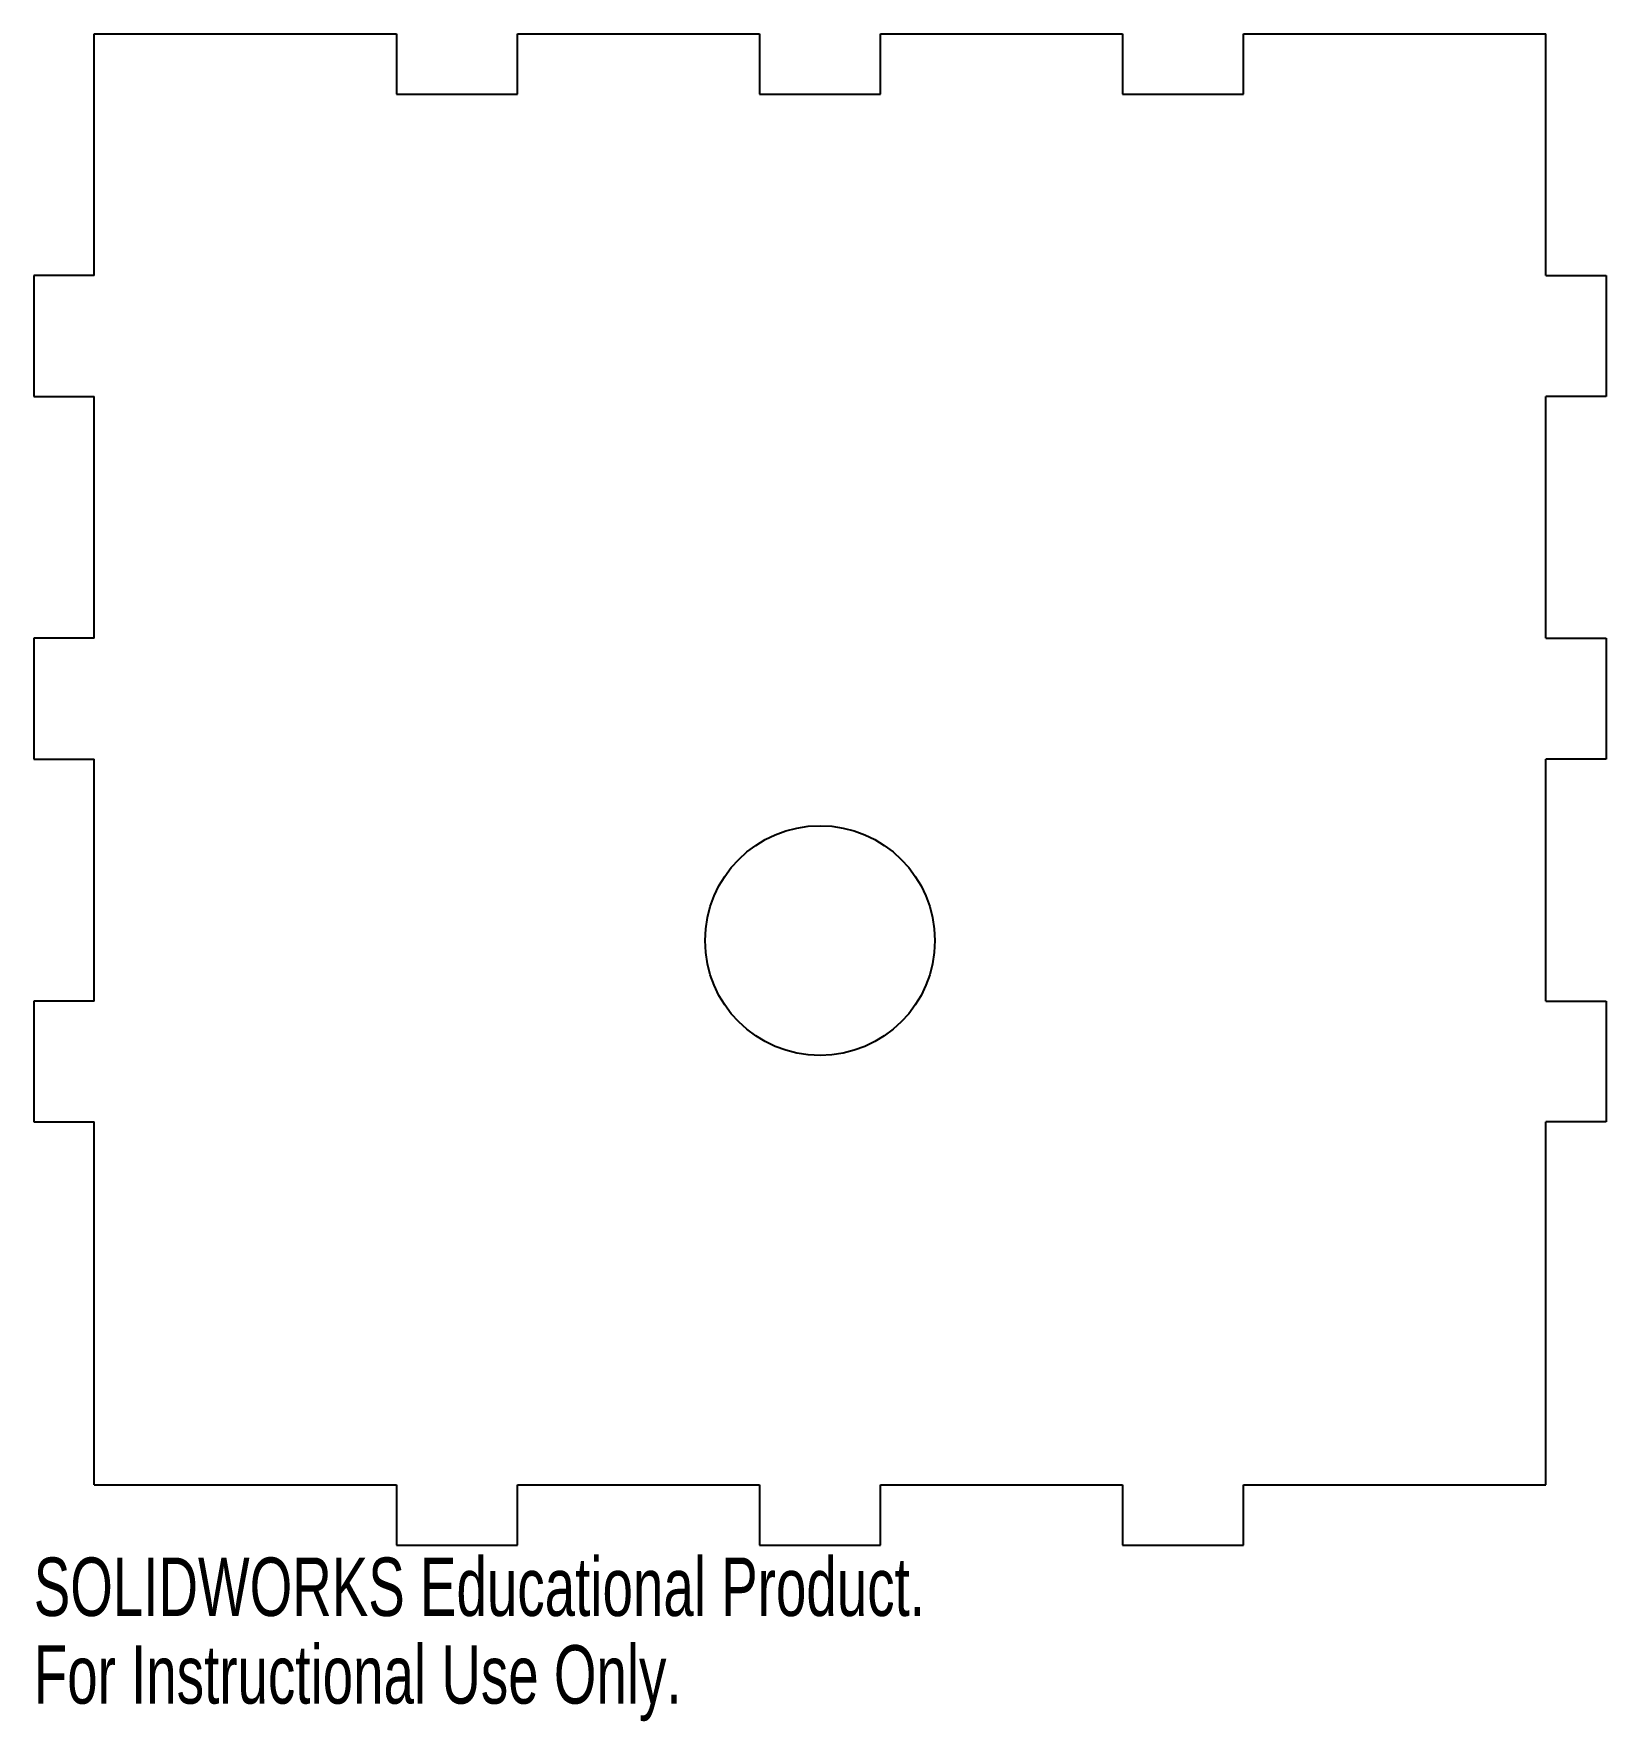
# Model space of a CAD drawing. Header units: millimetres. Extents: x -65 to 65, y -80 to 60.
import ezdxf

# ---------------------------------------------------------------- set-up
doc = ezdxf.new("R2010")
doc.units = ezdxf.units.MM
doc.styles.add('SLDTEXTSTYLE0', font='TXT', dxfattribs={"width": 0.7})

msp = doc.modelspace()

# ---------------------------------------------------------------- linework, layer by layer
at = {"color": 7, "linetype": 'Continuous', "lineweight": 25}
for p, q in [((-60, 40), (-60, 60)), ((-60, 60), (-35, 60)), ((-35, 60), (-35, 55)), ((-25, 60), (-5, 60)), ((-25, 55), (-25, 60)), ((-5, 60), (-5, 55)), ((5, 60), (25, 60)), ((5, 55), (5, 60)), ((25, 60), (25, 55)), ((35, 60), (60, 60)), ((35, 55), (35, 60)), ((60, 40), (60, 60)), ((-35, 55), (-25, 55)), ((-5, 55), (5, 55)), ((25, 55), (35, 55)), ((-60, 40), (-65, 40)), ((-65, 40), (-65, 30)), ((60, 40), (65, 40)), ((65, 40), (65, 30)), ((-65, 30), (-60, 30)), ((-60, 10), (-60, 30)), ((60, 10), (60, 30)), ((65, 30), (60, 30)), ((-60, 10), (-65, 10)), ((-65, 10), (-65, 0)), ((60, 10), (65, 10)), ((65, 10), (65, 0)), ((-65, 0), (-60, 0)), ((-60, -20), (-60, 0)), ((60, -20), (60, 0)), ((65, 0), (60, 0)), ((-60, -20), (-65, -20)), ((-65, -20), (-65, -30)), ((60, -20), (65, -20)), ((65, -20), (65, -30)), ((-65, -30), (-60, -30)), ((-60, -60), (-60, -30)), ((60, -60), (60, -30)), ((65, -30), (60, -30)), ((-60, -60), (-35, -60)), ((-35, -60), (-35, -65)), ((-25, -65), (-25, -60)), ((-25, -60), (-5, -60)), ((-5, -60), (-5, -65)), ((5, -65), (5, -60)), ((5, -60), (25, -60)), ((25, -60), (25, -65)), ((35, -65), (35, -60)), ((35, -60), (60, -60)), ((-35, -65), (-25, -65)), ((-5, -65), (5, -65)), ((25, -65), (35, -65))]:
    msp.add_line(p, q, dxfattribs=at)
msp.add_circle((0, -15), 9.5, dxfattribs=at)

# ---------------------------------------------------------------- texts
at = {"color": 7, "linetype": 'Continuous', "char_height": 4.8336, "attachment_point": 1, "style": 'SLDTEXTSTYLE0'}
for s, insert in [('SOLIDWORKS Educational Product.', (-65, -66.02)), ('For Instructional Use Only.', (-65, -73.27))]:
    msp.add_mtext(s, dxfattribs=dict(at, insert=insert))

doc.saveas('drawing.dxf')
